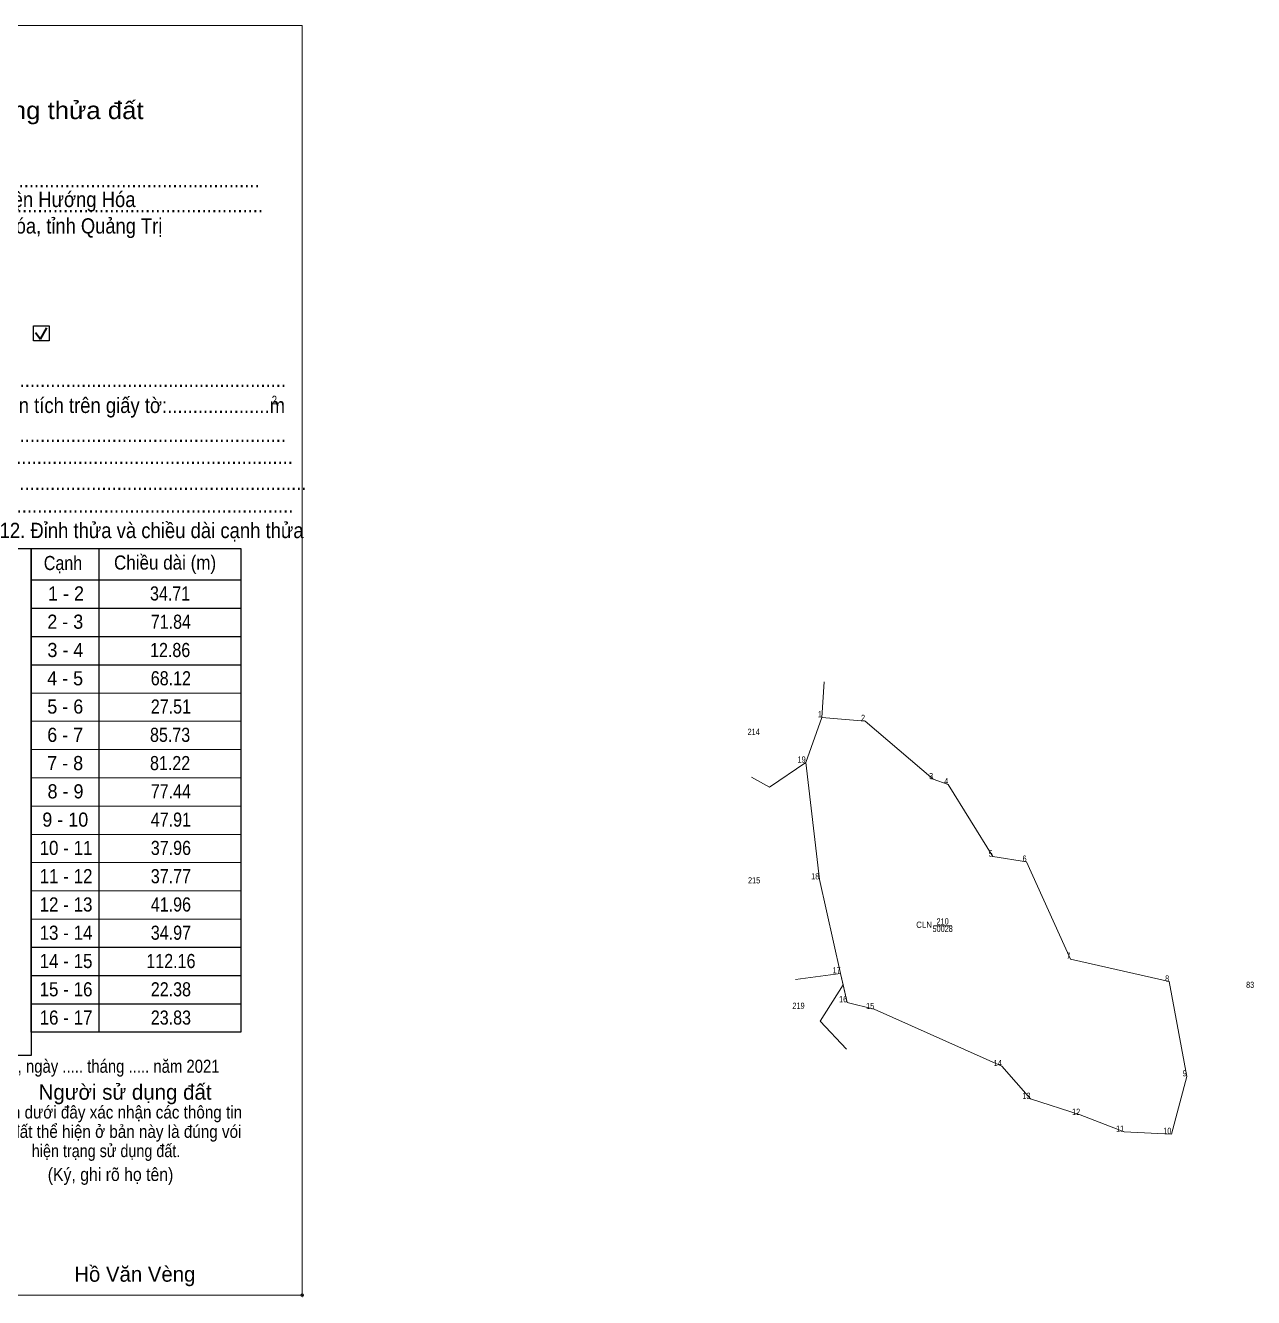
# Model space of a CAD drawing. Header units: metres. Extents: x 552190 to 554841, y 1816988 to 1819497.
# Drawn here: x 553851 to 554836, y 1816988 to 1818010 of the extents above; entities that cross this region are included whole.
import ezdxf
from ezdxf.enums import TextEntityAlignment as Align

# ---------------------------------------------------------------- set-up
doc = ezdxf.new("R2010")
doc.units = ezdxf.units.M
doc.header["$LTSCALE"] = 4.4
doc.header["$PDMODE"] = 32
doc.header["$PDSIZE"] = 2.2
doc.linetypes.add('SHORT_DASHED', pattern=[2.7, 1.5, -1.2])
for name, color, linetype, lineweight in [('1', 7, 'SHORT_DASHED', 13), ('10', 7, 'Continuous', 13), ('2', 7, 'Continuous', 13), ('30', 7, 'Continuous', 13), ('63', 7, 'Continuous', 13)]:
    doc.layers.add(name, color=color, linetype=linetype, lineweight=lineweight)

msp = doc.modelspace()

# ---------------------------------------------------------------- linework, layer by layer
at = {"layer": '1', "linetype": 'Continuous'}
msp.add_lwpolyline([(554490.02, 1817454.26), (554524.61, 1817451.33), (554579.23, 1817404.67), (554591.4, 1817400.51), (554627.04, 1817342.46), (554654.25, 1817338.41), (554689.54, 1817260.28), (554768.72, 1817242.21), (554782.9, 1817166.08), (554770.51, 1817119.8), (554732.59, 1817121.6), (554697.33, 1817135.15), (554657.37, 1817147.94), (554634.34, 1817174.26), (554531.94, 1817220.03), (554510.24, 1817225.49), (554504.98, 1817248.73), (554487.9, 1817324.18), (554476.97, 1817417.93)], close=True, dxfattribs=at)
at = {"layer": '10'}
for p, q in [((554491.84, 1817482.92), (554490.02, 1817454.26)), ((554468.79, 1817243.87), (554504.98, 1817248.73))]:
    msp.add_line(p, q, dxfattribs=at)
msp.add_lwpolyline([(554524.61, 1817451.33), (554579.23, 1817404.67), (554591.4, 1817400.51), (554627.04, 1817342.46), (554654.25, 1817338.41), (554689.54, 1817260.28), (554768.72, 1817242.21), (554782.9, 1817166.08), (554770.51, 1817119.8), (554732.59, 1817121.6), (554697.33, 1817135.15), (554657.37, 1817147.94), (554634.34, 1817174.26), (554531.94, 1817220.03), (554510.24, 1817225.49), (554507.05, 1817239.56), (554504.98, 1817248.73), (554487.9, 1817324.18), (554476.97, 1817417.93), (554490.02, 1817454.26)], close=True, dxfattribs=at)
for points in [[(554476.97, 1817417.93), (554447.79, 1817398.17), (554433.34, 1817406.15)], [(554507.13, 1817239.68), (554507.05, 1817239.56), (554488.64, 1817210.38), (554509.78, 1817188.01)]]:
    msp.add_lwpolyline(points, dxfattribs=at)
at = {"layer": '2', "lineweight": 35}
for p, q in [((553862.75, 1817757.78), (553867.86, 1817766.91)), ((553858.56, 1817763.23), (553862.75, 1817757.78))]:
    msp.add_line(p, q, dxfattribs=at)
at = {"layer": '2', "lineweight": 25}
for p, q in [((553434.93, 1817589.91), (553855.14, 1817589.91)), ((553855.14, 1817182.74), (553434.93, 1817182.74))]:
    msp.add_line(p, q, dxfattribs=at)
at = {"layer": '2'}
msp.add_lwpolyline([(553335.84, 1818009.74), (554072.82, 1818009.74), (554072.82, 1816990.41), (553335.84, 1816990.41)], close=True, dxfattribs=at)
at = {"layer": '2', "lineweight": 25}
msp.add_lwpolyline([(553857.1, 1817768.48), (553869.76, 1817768.48), (553869.76, 1817756.68), (553857.1, 1817756.68)], close=True, dxfattribs=at)
at = {"layer": '2'}
msp.add_point((554072.81, 1816990.41), dxfattribs=at)
at = {"layer": '30', "lineweight": 25}
for p, q in [((553855.13, 1817201.45), (553855.13, 1817589.94)), ((553855.13, 1817589.94), (554023.47, 1817589.94)), ((553909.6, 1817589.94), (553909.6, 1817201.45)), ((554023.47, 1817589.94), (554023.47, 1817201.45)), ((553855.13, 1817564.61), (554023.47, 1817564.61)), ((553855.13, 1817541.91), (554023.47, 1817541.91)), ((553855.13, 1817519.22), (554023.47, 1817519.22)), ((553855.13, 1817496.53), (554023.47, 1817496.53)), ((554023.47, 1817269.55), (553855.13, 1817269.55)), ((554023.47, 1817246.84), (553855.13, 1817246.84)), ((554023.47, 1817224.15), (553855.13, 1817224.15)), ((554023.47, 1817201.45), (553855.13, 1817201.45))]:
    msp.add_line(p, q, dxfattribs=at)
at = {"layer": '30'}
for p, q in [((553855.13, 1817473.83), (554023.47, 1817473.83)), ((553855.13, 1817451.13), (554023.47, 1817451.13)), ((553855.13, 1817428.43), (554023.47, 1817428.43)), ((553855.13, 1817405.74), (554023.47, 1817405.74)), ((553855.13, 1817383.04), (554023.47, 1817383.04)), ((553855.13, 1817360.34), (554023.47, 1817360.34)), ((553855.13, 1817337.65), (554023.47, 1817337.65)), ((553855.13, 1817314.95), (554023.47, 1817314.95)), ((553855.13, 1817292.25), (554023.47, 1817292.25)), ((553855.13, 1817269.54), (554023.47, 1817269.54)), ((553855.13, 1817246.84), (554023.47, 1817246.84)), ((553855.13, 1817224.15), (554023.47, 1817224.15))]:
    msp.add_line(p, q, dxfattribs=at)
at = {"layer": '63', "lineweight": 25}
msp.add_line((553855.14, 1817589.93), (553855.14, 1817182.74), dxfattribs=at)
at = {"layer": '63'}
msp.add_line((554579.81, 1817287.02), (554594.17, 1817287.02), dxfattribs=at)

# ---------------------------------------------------------------- texts
at = {"layer": '1'}
for s, width, p in [('CLN', 0.95, (554572.005, 1817285.32)), ('50028', 0.85, (554586.88, 1817282.03)), ('210', 0.85, (554586.875, 1817287.97))]:
    msp.add_text(s, height=5, dxfattribs=dict(at, width=width)).set_placement(p, align=Align.CENTER)
at = {"layer": '10'}
for s, height, width, p in [('1 - 2', 11.35, 0.95, (553883.18, 1817548.09)), ('34.71', 11.34, 0.85, (553966.735, 1817548.09)), ('2 - 3', 11.35, 0.95, (553882.59, 1817525.4)), ('71.84', 11.34, 0.85, (553967.345, 1817525.4)), ('3 - 4', 11.35, 0.95, (553882.67, 1817502.7)), ('12.86', 11.34, 0.85, (553966.77, 1817502.7)), ('4 - 5', 11.35, 0.95, (553882.465, 1817480)), ('68.12', 11.34, 0.85, (553967.345, 1817480)), ('5 - 6', 11.35, 0.95, (553882.585, 1817457.3)), ('27.51', 11.34, 0.85, (553967.375, 1817457.3)), ('6 - 7', 11.35, 0.95, (553882.545, 1817434.6)), ('85.73', 11.34, 0.85, (553966.725, 1817434.6)), ('7 - 8', 11.35, 0.95, (553882.51, 1817411.91)), ('81.22', 11.34, 0.85, (553966.735, 1817411.91)), ('8 - 9', 11.35, 0.95, (553882.775, 1817389.21)), ('77.44', 11.34, 0.85, (553967.335, 1817389.21)), ('9 - 10', 11.35, 0.95, (553882.59, 1817366.51)), ('47.91', 11.34, 0.85, (553967.355, 1817366.51)), ('10 - 11', 11.34, 0.9, (553883.185, 1817343.81)), ('37.96', 11.34, 0.85, (553967.38, 1817343.81)), ('11 - 12', 11.34, 0.9, (553883.185, 1817321.11)), ('37.77', 11.34, 0.85, (553967.37, 1817321.11)), ('12 - 13', 11.34, 0.9, (553883.18, 1817298.42)), ('41.96', 11.34, 0.85, (553967.38, 1817298.42)), ('13 - 14', 11.34, 0.9, (553883.185, 1817275.72)), ('34.97', 11.34, 0.85, (553967.38, 1817275.72)), ('14 - 15', 11.34, 0.9, (553883.19, 1817253.01)), ('112.16', 11.34, 0.85, (553967.38, 1817253.01)), ('15 - 16', 11.34, 0.9, (553883.18, 1817230.31)), ('22.38', 11.34, 0.85, (553967.37, 1817230.31)), ('16 - 17', 11.34, 0.9, (553883.19, 1817207.61)), ('23.83', 11.34, 0.85, (553967.375, 1817207.61))]:
    msp.add_text(s, height=height, dxfattribs=dict(at, width=width)).set_placement(p, align=Align.CENTER)
at = {"layer": '2'}
for s, height, width, p in [('Phiếu xác nhận kết quả đo đạc hiện trạng thửa đất', 14.06, 1.1, (553713.175, 1817934.56)), ('Tôi ký tên dưới đây xác nhận các thông tin', 10.16, 0.9, (553909.03, 1817132.25)), ('về thửa đất thể hiện ở bản này là đúng vói', 10.16, 0.9, (553909.155, 1817116.7)), ('hiện trạng sử dụng đất.', 10.14, 0.85, (553915.335, 1817101.23))]:
    msp.add_text(s, height=height, dxfattribs=dict(at, width=width)).set_placement(p, align=Align.CENTER)
for s, height, width, p in [('............................................................................................', 12.31, 0.9, (553659.9, 1817879.65)), ('Chi nhánh Văn phòng Đăng ký Đất đai huyện Hướng Hóa', 12.3, 0.9, (553559.72, 1817863.92)), ('........................................................................................................................', 12.31, 0.9, (553547.42, 1817859.6)), ('Thôn Troan La Reo, xã Xy, huyện Hướng Hóa, tỉnh Quảng Trị', 12.22, 0.9, (553556.81, 1817842.7)), ('     - Loại giấy tờ hiện có:..................................................................................................................', 12.3, 0.9, (553428.19, 1817719.41)), ('     .........................................................................................; Diện tích trên giấy tờ:....................m', 12.3, 0.9, (553428.19, 1817698.61)), ('2', 7.028, 0.8, (554048.37, 1817705.5)), ('     - Tình hình thay đổi ranh giới thửa đất so với khi có giấy tờ:......................................................', 12.3, 0.9, (553427.54, 1817675.39)), ('...........................................................................................................................................................', 12.3, 0.9, (553427.85, 1817657.58)), ('10. Tình hình tranh chấp sử dụng đất: ................................................................................................', 12.31, 0.9, (553428.19, 1817636.78)), ('...........................................................................................................................................................', 12.3, 0.9, (553428.19, 1817618.55)), ('12. Đỉnh thửa và chiều dài cạnh thửa', 12.32, 0.9, (553829.84, 1817598.17)), ('......., ngày ..... tháng ..... năm 2021', 10.51, 0.85, (553821.15, 1817168.96)), ('(Ký, ghi rõ họ tên)', 10.54, 0.9, (553868.5, 1817082.1))]:
    msp.add_text(s, height=height, dxfattribs=dict(at, width=width)).set_placement(p)
for s, height, p in [('Người sử dụng đất', 12.3, (553861.17, 1817147.33)), ('Hồ Văn Vèng', 12.22, (553889.82, 1817001.21))]:
    msp.add_text(s, height=height, dxfattribs=at).set_placement(p)
msp.add_text('.', height=3.515, dxfattribs=at).set_placement((554072.727, 1816988.5), align=Align.CENTER)
at = {"layer": '30'}
for s, width, p in [('Cạnh', 0.85, (553865.33, 1817572.51)), ('Chiều dài (m)', 0.9, (553921.7, 1817572.9))]:
    msp.add_text(s, height=11.35, dxfattribs=dict(at, width=width)).set_placement(p)
at = {"layer": '63'}
for s, width, p in [(' 1', 0.75, (554490.02, 1817454.26)), (' 2', 0.85, (554524.61, 1817451.33)), (' 19', 0.85, (554476.97, 1817417.93)), (' 3', 0.8, (554579.23, 1817404.67)), (' 4', 0.85, (554591.4, 1817400.51)), (' 5', 0.8, (554627.04, 1817342.46)), (' 6', 0.85, (554654.25, 1817338.41)), (' 18', 0.85, (554487.9, 1817324.18)), (' 7', 0.8, (554689.54, 1817260.28)), (' 17', 0.85, (554504.98, 1817248.73)), (' 8', 0.8, (554768.72, 1817242.21)), (' 16', 0.85, (554510.24, 1817225.49)), (' 15', 0.85, (554531.94, 1817220.03)), (' 14', 0.85, (554634.34, 1817174.26)), (' 9', 0.85, (554782.9, 1817166.08)), (' 13', 0.85, (554657.37, 1817147.94)), (' 12', 0.85, (554697.33, 1817135.15)), (' 11', 0.8, (554732.59, 1817121.6)), (' 10', 0.85, (554770.51, 1817119.8))]:
    msp.add_text(s, height=5, dxfattribs=dict(at, width=width)).set_placement(p, align=Align.RIGHT)
for s, width, p in [('214', 0.85, (554435.195, 1817440.18)), ('215', 0.85, (554435.55, 1817320.96)), ('83', 0.8, (554833.725, 1817237.05)), ('219', 0.85, (554471.175, 1817220.27))]:
    msp.add_text(s, height=5, dxfattribs=dict(at, width=width)).set_placement(p, align=Align.CENTER)
msp.add_text('D', height=0.01, dxfattribs=at).set_placement((554507.135, 1817239.68), align=Align.CENTER)

doc.saveas('drawing.dxf')
